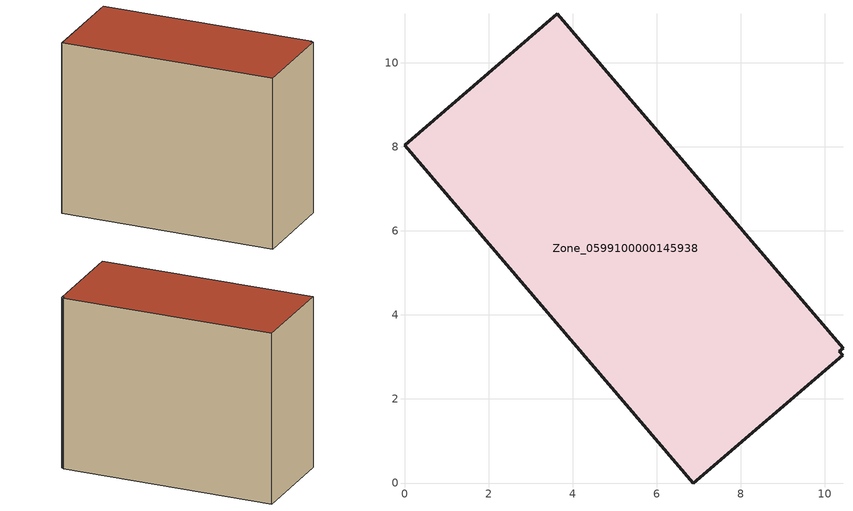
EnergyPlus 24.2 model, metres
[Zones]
Zone_0599100000145938
 floor ground (C_G): 0,8.04 3.63,11.16 10.43,3.21 10.34,3.13 10.42,3.04 6.87,0 z0.19
 wall outside (C_F): 3.63,11.16 0,8.04 6.87,0 10.42,3.04 10.34,3.13 10.43,3.21 3.63,11.16 z0.19:8.7
 roof outside (C_R): 0,8.04 6.87,0 10.42,3.04 10.34,3.13 10.43,3.21 3.63,11.16 z8.7
[BUILDING]
Pand.0599100000145938: North Axis=0; Terrain=City; Loads Convergence Tolerance Value=0.04; Temperature Convergence Tolerance Value=0.4; Solar Distribution=FullExterior; Maximum Number of Warmup Days=25; Minimum Number of Warmup Days=1
[Site:Location]
Rotterdam.The.Hague.AP_ZH_NLD Design_Conditions: Latitude=51.96; Longitude=4.45; Time Zone=1; Elevation=-4.5
[SITE:GROUNDTEMPERATURE:BUILDINGSURFACE]
18, 18, 18, 18, 18, 18, 18, 18, 18, 18, 18, 18
[MATERIAL] Thermal Absorptance=0.9; Solar Absorptance=0.7; Visible Absorptance=0.7
Name | Roughness | Thickness | Conductivity | Density | Specific Heat
G.TI.1975-1991 | MediumSmooth | 0.15 | 0.288461 | 540 | 1210
F.TI.1975-1991 | Rough | 0.3 | 0.230769 | 1920 | 840
R.TI.1975-1991 | MediumRough | 0.2 | 0.153846 | 1500 | 1000
[CONSTRUCTION]
C_G: G.TI.1975-1991
C_F: F.TI.1975-1991
C_R: R.TI.1975-1991
[ZONE]
Zone_0599100000145938: Type=1; Multiplier=1; Ceiling Height=Autocalculate; Volume=Autocalculate; Floor Area=autocalculate; Part of Total Floor Area=Yes
[ZONEINFILTRATION:DESIGNFLOWRATE]
Infil_Zone_0599100000145938: Zone or ZoneList or Space or SpaceList=Zone_0599100000145938; Schedule=AlwaysOn; Design Flow Rate Calculation Method=Flow/Area; Flow Rate per Floor Area=0.003; Constant Term Coefficient=1; Temperature Term Coefficient=0; Velocity Term Coefficient=0; Velocity Squared Term Coefficient=0
[HVACTEMPLATE:ZONE:IDEALLOADSAIRSYSTEM]
Zone_0599100000145938: Maximum Heating Supply Air Temperature=50; Minimum Cooling Supply Air Temperature=13; Maximum Heating Supply Air Humidity Ratio=0.0156; Minimum Cooling Supply Air Humidity Ratio=0.0077; Heating Limit=NoLimit; Cooling Limit=NoLimit; Dehumidification Control Type=ConstantSensibleHeatRatio; Cooling Sensible Heat Ratio=0.7; Dehumidification Setpoint=60; Humidification Control Type=None; Humidification Setpoint=30; Outdoor Air Method=None; Outdoor Air Flow Rate per Person=0.00944; Outdoor Air Flow Rate per Zone Floor Area=0; Outdoor Air Flow Rate per Zone=0; Demand Controlled Ventilation Type=None; Outdoor Air Economizer Type=NoEconomizer; Heat Recovery Type=None; Sensible Heat Recovery Effectiveness=0.7; Latent Heat Recovery Effectiveness=0.65
[ZONECONTROL:THERMOSTAT]
ThermostatControl_Zone_0599100000145938: Zone or ZoneList=Zone_0599100000145938; Control Type Schedule=DualSetpointControlType; Control 1=Thermostat_Zone_0599100000145938; Temperature Difference Between Cutout And Setpoint=0
[THERMOSTATSETPOINT:DUALSETPOINT]
Thermostat_Zone_0599100000145938: Heating Setpoint Temperature Schedule=HeatingSetpoint_Zone_0599100000145938; Cooling Setpoint Temperature Schedule=CoolingSetpoint_Zone_0599100000145938
[SCHEDULE:COMPACT]
HeatingSetpoint_Zone_0599100000145938: Through: 12/31, For: AllDays, Until: 24:00, 21
CoolingSetpoint_Zone_0599100000145938: Through: 12/31, For: AllDays, Until: 24:00, 24
DualSetpointControlType: Through: 12/31, For: AllDays, Until: 24:00, 4
AlwaysOn: Through: 12/31, For: AllDays, Until: 24:00, 1
